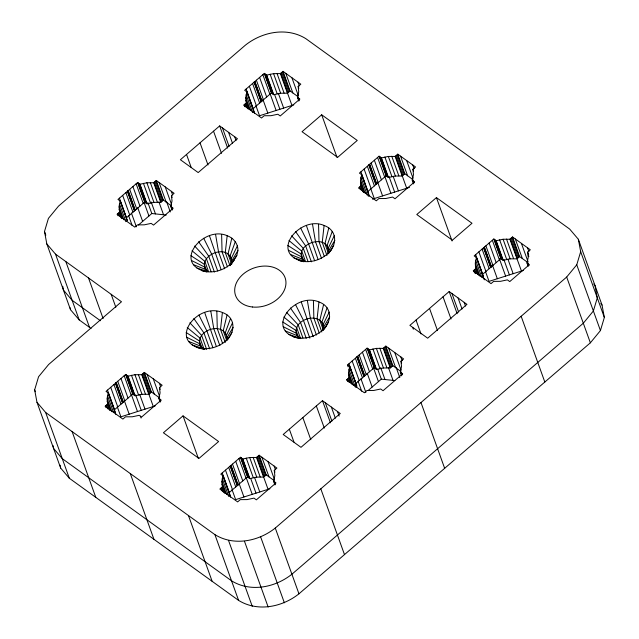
<?xml version="1.0" encoding="UTF-8"?>
<svg xmlns="http://www.w3.org/2000/svg" width="639" height="639" viewBox="0 0 639 639"><rect width="100%" height="100%" fill="white"/><g stroke="black" fill="none" stroke-linecap="round" stroke-linejoin="round"><path stroke-width="0.96" d="M206.94 271.974C171.284 263.971 203.218 225.16 227.164 235.703L225.287 252.589L230.016 265.728M203.921 349.213C166.276 342.68 196.948 301.768 222.388 312.479L220.511 329.373L225.24 342.504M303.876 261.75C268.22 253.739 300.154 214.936 324.101 225.479L322.224 242.365L326.952 255.496M299.627 338.454C262.948 331.21 294.291 291.312 318.965 301.951L317.088 318.845L321.816 331.976M122.017 218.578C119.525 213.162 117.88 206.876 120.348 201.141L117.967 199.424L137.609 182.514L139.981 184.232L147.042 203.825L153.935 202.363L160.74 202.331L163.368 200.071L156.315 180.478L153.687 182.738L146.882 182.77L139.981 184.232M110.076 410.518C107.584 405.11 105.938 398.824 108.398 393.089L106.026 391.372L125.659 374.454L128.04 376.171L135.093 395.765L141.994 394.311L148.799 394.279L151.427 392.011L144.374 372.417L141.746 374.686L134.941 374.71L128.04 376.171M248.379 108.51C245.967 103.39 244.769 97.408 247.045 92.008L244.665 90.299L264.306 73.381L266.679 75.098L273.74 94.692L280.633 93.23L287.438 93.198L290.066 90.938L283.013 71.344L280.385 73.605L273.58 73.637L266.679 75.098M224.832 493.332C222.34 487.916 220.695 481.63 223.155 475.895L220.782 474.186L240.416 457.268L242.796 458.986L249.849 478.579L256.75 477.117L263.556 477.085L266.183 474.825L259.13 455.232L256.503 457.492L249.689 457.524L242.796 458.986M363.471 192.251C360.979 186.844 359.334 180.557 361.794 174.822L359.422 173.105L379.063 156.196L381.435 157.905L388.488 177.506L395.389 176.044L402.195 176.013L404.822 173.744L397.77 154.151L395.142 156.419L388.336 156.451L381.435 157.905M351.194 383.264C348.774 378.144 347.576 372.162 349.852 366.762L347.48 365.053L367.113 348.135L369.494 349.852L376.547 369.446L383.448 367.984L390.253 367.952L392.881 365.692L385.828 346.098L383.2 348.359L376.387 348.391L369.494 349.852M477.892 274.131C475.472 269.011 474.274 263.028 476.55 257.629L474.178 255.919L493.811 239.002L496.191 240.719L503.244 260.313L510.146 258.851L516.951 258.819L519.579 256.558L512.526 236.965L509.898 239.226L503.085 239.258L496.191 240.719M230.128 265.497L231.534 261.255L237.9 250.592C238.283 243.778 233.395 237.916 227.164 235.703M231.502 263.939L236.797 255.512L237.9 250.592M233.123 327.368L226.757 338.031L226.118 340.891C235.703 331.968 235.759 317.256 222.388 312.479M334.836 240.36L328.47 251.023L327.831 253.891C337.416 244.969 337.472 230.256 324.101 225.479M329.7 316.84L323.334 327.503L322.695 330.363C332.28 321.441 332.336 306.728 318.965 301.951M231.845 238.139L228.011 254.01L231.725 264.33M227.069 314.915L223.235 330.786L226.613 340.172M328.781 227.915L324.947 243.778L328.326 253.164M323.646 304.388L319.812 320.259L323.19 329.636M44.498 231.502L48.42 218.394L58.492 206.149L245.368 45.177C262.15 31.83 286.775 26.854 305.738 38.596L569.668 229.066L578.343 239.266L602.026 305.035L604.35 317.463L600.436 330.571L590.364 342.816L298.956 593.823C282.174 607.17 257.557 612.146 238.595 600.404L69.331 478.26L60.657 468.052L36.974 402.282L34.65 389.854L38.564 376.746L48.636 364.502L121.49 301.752L55.505 254.13L46.831 243.93L44.498 231.502L45.832 235.2M36.974 402.282L45.649 412.482L214.912 534.635C233.874 546.377 258.499 541.393 275.281 528.054L566.681 277.046L576.753 264.802L580.675 251.694L578.343 239.266M172.139 210.191L170.789 206.461L172.027 200.918L171.468 195.574L174.104 193.305L156.315 180.478M160.189 402.139L158.847 398.409L160.085 392.865L159.526 387.522L162.162 385.253L144.374 372.417M298.836 101.066L297.494 97.328L298.725 91.792L298.165 86.441L300.801 84.18L283.013 71.344M274.946 484.953L273.604 481.215L274.842 475.68L274.283 470.328L276.911 468.067L259.13 455.232M368.288 196.269L368.855 194.416L361.794 174.822M413.585 183.872L412.243 180.142L413.481 174.599L412.922 169.255L415.558 166.987L397.77 154.151M401.643 375.82L400.302 372.082L401.54 366.546L400.98 361.195L403.608 358.934L385.828 346.098M528.006 265.752L526.999 262.956L528.237 257.413L527.678 252.07L530.306 249.801L512.526 236.965M235.336 241.598L230.04 256.023L231.733 260.712M230.559 318.382L225.263 332.799L227.292 338.43M332.272 231.374L326.976 245.791L328.662 250.488M327.136 307.846L321.848 322.272L323.534 326.96M231.534 261.255L231.246 258.491L237.396 245.847M226.757 338.031L226.462 335.267L232.62 322.623M334.333 235.623L328.182 248.267L328.47 251.023M329.205 312.096L323.046 324.74L323.334 327.503M227.26 339.988L232.021 332.288M328.438 253.715L333.734 245.28M323.302 330.195L328.606 321.76M230.895 264.115L236.797 255.512M234.17 260.265C226.733 269.818 213.274 274.315 201.668 270.601M229.393 337.049C221.957 346.594 208.498 351.091 196.892 347.376M331.106 250.041C323.669 259.586 310.211 264.091 298.605 260.369M325.978 326.513C318.541 336.066 305.075 340.563 293.477 336.849M119.437 198.162L126.49 217.763L144.662 202.108L137.609 182.514M246.135 89.037L253.188 108.63L271.359 92.975L264.306 73.381M107.496 390.109L114.549 409.703L132.72 394.055L125.659 374.454M360.891 171.843L367.944 191.436L386.116 175.789L379.063 156.196M222.244 472.924L229.297 492.517L247.469 476.862L240.416 457.268M348.942 363.791L355.995 383.384L374.166 367.729L367.113 348.135M475.64 254.657L482.701 274.251L500.864 258.595L493.811 239.002M119.669 212.044L117.049 214.305L134.829 227.141L137.457 224.872L144.262 224.84L151.155 223.378L153.544 225.096L173.177 208.186L170.789 206.461M219.664 125.907L180.39 159.734L198.178 172.57L237.452 138.743L219.664 125.907L227.644 148.072M246.366 102.911L243.747 105.171L261.527 118.007L264.155 115.739L270.96 115.707L277.853 114.245L280.241 115.963L299.875 99.053L297.494 97.328M138.463 225.008L151.794 213.53L166.236 215.047M321.681 114.78L302.039 131.698L337.616 157.37L357.249 140.452L321.681 114.78L336.969 157.266M107.727 403.984L105.1 406.244L122.888 419.08L125.516 416.82L132.321 416.78L139.214 415.318L141.594 417.043L161.236 400.126L158.847 398.409M361.123 185.725L358.495 187.978L376.283 200.814L378.911 198.553L385.716 198.521L392.61 197.06L394.99 198.777L414.631 181.859L412.243 180.142M183.034 415.861L163.4 432.771L198.969 458.443L218.61 441.533L183.034 415.861L198.33 458.339M436.429 197.595L416.796 214.512L452.364 240.184L472.005 223.267L436.429 197.595L452.061 240.999M222.476 486.798L219.856 489.059L237.644 501.895L240.264 499.626L247.077 499.594L253.971 498.132L256.351 499.85L275.984 482.94L273.604 481.215M322.471 400.661L283.197 434.488L300.985 447.324L340.26 413.497L322.471 400.661L330.451 422.826M349.174 377.665L346.554 379.925L364.342 392.761L366.962 390.501L373.775 390.461L380.668 388.999L383.049 390.717L402.682 373.807L400.302 372.082M449.169 291.528L409.895 325.355L427.683 338.191L466.957 304.364L449.169 291.528L457.149 313.693M475.871 268.532L473.251 270.792L491.04 283.628L493.659 281.368L500.473 281.328L507.366 279.866L509.746 281.583L529.388 264.674L526.999 262.956M367.968 390.637L381.307 379.151L394.846 380.572M293.788 104.86L259.538 115.747L255.912 105.659M372.409 199.152L409.463 187.379M523.301 270.481L489.043 281.368L485.416 271.287M155.149 405.933L120.899 416.82L117.264 406.739M269.906 488.747L235.647 499.634L232.021 489.546M202.443 348.622L204.288 349.126M293.932 257.932L304.667 261.247C290.362 246.918 324.931 231.598 328.853 250.145M196.996 268.164L207.731 271.479C194.328 258.356 225.096 242.405 231.246 258.491M288.796 334.413L300.897 338.43M192.219 344.94L204.999 349.317M290.433 254.474L302.638 259.234M193.505 264.698L205.702 269.466M285.306 330.954L297.502 335.715L299.539 337.727M188.721 341.482L200.926 346.242L202.954 348.255M288.373 250.224L301.432 256.766L302.79 260.52M191.436 260.456L204.496 266.99L205.51 269.81M283.237 326.705L296.304 333.238L297.502 335.715M186.66 337.232L199.719 343.766L200.926 346.242M287.869 245.48L301.145 254.002L303.509 260.568M190.933 255.712L204.208 264.234L206.573 270.8M282.742 321.96L296.009 330.483L298.373 337.049M186.157 332.488L199.432 341.01L201.796 347.576M290.066 90.938L298.197 96.801M404.822 173.744L412.954 179.615M519.579 256.558L527.71 262.421M271.359 92.975L273.74 94.692M386.116 175.789L388.488 177.506M500.864 258.595L503.244 260.313M253.723 111.338L254.098 111.601L247.045 92.008M163.368 200.071L171.5 205.934M392.881 365.692L401.012 371.555M144.662 202.108L147.042 203.825M374.166 367.729L376.547 369.446M100.427 320.73L72.127 300.306L63.453 290.106L62.734 286.28M46.831 243.93L70.506 309.699L79.188 319.907L91.057 328.47M151.427 392.011L159.558 397.881M266.183 474.825L274.315 480.688M132.72 394.055L135.093 395.765M247.469 476.862L249.849 478.579M115.084 412.411L115.459 412.682L108.398 393.089M229.84 495.225L230.208 495.489L223.155 475.895M288.972 240.568L301.784 251.143L305.498 261.463M283.844 317.04L296.656 327.615L300.37 337.935M192.035 250.792L204.847 261.367L208.562 271.687M187.259 327.567L200.071 338.151L204.129 349.405M291.6 235.807L303.309 248.371L308.038 261.511M286.464 312.287L298.181 324.852L302.91 337.983M194.663 246.031L206.381 258.603L211.11 271.735M189.887 322.815L201.597 335.379L206.669 349.453M593.727 283.988L594.973 285.441L597.297 297.87L593.383 310.977L583.311 323.222L291.903 574.229C275.121 587.568 250.504 592.553 231.542 580.811L62.279 458.666L53.604 448.458L53.061 445.591M600.788 303.581L602.026 305.035M295.569 231.534L305.626 245.887L311.369 261.838M290.441 308.014L300.49 322.368L306.233 338.311M198.633 241.758L208.689 256.119L214.432 272.062M193.857 318.541L203.913 332.895L209.656 348.838M300.618 228.035L308.565 243.85L314.644 260.736M295.49 304.515L303.429 320.331L309.843 338.151M203.681 238.267L211.629 254.082L217.707 270.968M198.905 315.043L206.844 330.858L212.931 347.744M226.462 335.267C220.495 320.842 193.489 332.096 200.734 346.586M580.675 251.694L604.35 317.463M576.753 264.802L600.436 330.571M566.681 277.046L590.364 342.816M527.526 247.796L528.876 251.526M527.678 252.07L528.685 254.865M528.181 254.697L528.852 256.558M521.416 243.379L528.134 262.046M528.189 263.811L528.86 265.68M527.375 263.22L528.381 266.024M515.306 238.97L522.359 258.563M512.111 237.317L519.172 256.91M511.208 238.099L518.261 257.693M510.305 238.874L517.358 258.468M509.898 239.226L521.456 271.064M506.527 239.066L513.58 258.659M503.085 239.258L510.146 258.851M507.885 259.035L513.165 273.7M499.626 239.817L506.679 259.41M503.788 259.314L509.395 274.898M495.816 240.456L502.877 260.049M495.001 239.865L502.054 259.458M494.187 239.274L501.24 258.867M521.152 316.265L544.827 382.042M499.355 258.683L505.625 276.096M492.349 240.264L499.402 259.865M489.123 243.044L496.176 262.637M485.896 245.823L492.949 265.417M492.389 264.985L497.334 278.732M484.426 247.085L491.487 266.679M484.21 247.277L491.263 266.87M483.987 247.461L491.04 267.054M483.771 247.652L490.824 267.246M483.555 247.844L490.608 267.437M482.094 249.106L489.147 268.699M478.867 251.878L485.92 271.471M476.55 257.629L483.603 277.23L476.183 257.365M481.982 273.396L484.29 279.818M475.712 260.408L481.758 277.206M475.312 263.18L480.017 276.248M475.368 265.904L478.731 275.233M475.464 268.883L477.477 274.482M474.561 269.666L475.903 273.396M474.593 271.767L475.272 273.628M473.659 270.441L474.33 272.31M464.178 302.359L465.511 306.049M412.778 164.982L414.12 168.712M412.922 169.255L413.593 171.124M458.067 297.942L462.053 309.028M406.66 160.573L413.042 178.297M413.441 181.005L414.112 182.866M412.618 180.414L413.625 183.209M451.949 293.533L458.602 312M400.549 156.156L407.602 175.757M397.362 154.51L404.415 174.104M396.46 155.285L403.513 174.878M395.549 156.06L402.61 175.661M402.083 175.421L406.7 188.257M395.142 156.419L402.195 176.013M443.035 296.815L451.014 318.981M391.771 156.251L398.824 175.845M388.336 156.451L395.389 176.044M393.129 176.228L398.409 190.893M384.87 157.002L391.931 176.596M389.031 176.508L394.638 192.091M381.068 157.641L388.121 177.235M380.245 157.05L387.306 176.644M379.43 156.459L386.483 176.052M384.934 176.787L390.876 193.29M377.593 157.458L384.646 177.051M429.536 308.445L437.515 330.611M374.366 160.237L381.419 179.831M371.139 163.017L378.192 182.61M377.633 182.171L382.585 195.917M369.677 164.279L376.73 183.872M369.454 164.463L376.507 184.056M369.23 164.646L376.291 184.248M369.015 164.838L376.067 184.431M368.799 165.03L375.852 184.623M367.337 166.292L374.39 185.885M364.11 169.071L371.163 188.665M370.66 188.473L374.294 198.553M416.029 320.075L421.021 333.925M361.426 174.551L369.206 196.085M360.955 177.602L367.337 195.326M360.556 180.374L365.26 193.433M360.612 183.089L363.974 192.419M412.674 327.36L413.337 329.213M360.708 186.077L362.728 191.676M359.805 186.852L360.819 189.647M420.981 402.554L444.656 468.323M400.829 356.929L402.179 360.66M400.98 361.195L401.651 363.064M298.022 82.175L299.364 85.906M394.718 352.512L401.1 370.245M401.492 372.944L402.163 374.813M298.165 86.441L298.844 88.31M400.677 372.353L401.683 375.157M291.911 77.758L298.293 95.491M396.172 367.489L399.806 377.569M298.685 98.19L299.356 100.059M388.608 348.103L395.661 367.697M297.862 97.599L298.868 100.395M385.413 346.45L392.474 366.043M384.51 347.233L391.563 366.826M285.793 73.349L292.846 92.943M383.608 348.007L390.661 367.601M383.2 348.359L390.253 367.952M282.606 71.696L289.659 91.289M388.432 367.553L393.049 380.389M281.703 72.471L288.756 92.072M280.801 73.253L287.854 92.847M379.83 348.199L386.883 367.792M287.326 92.615L291.951 105.443M280.385 73.605L287.438 93.198M376.387 348.391L383.448 367.984M277.022 73.437L284.075 93.038M380.684 367.617L384.974 379.534M372.928 348.95L379.981 368.543M273.58 73.637L280.633 93.23M377.673 369.062L381.307 379.151M278.38 93.414L283.66 108.079M270.121 74.188L277.174 93.789M369.118 349.581L376.179 369.182M368.304 348.998L375.357 368.591M367.489 348.407L374.542 368M373.495 367.864L378.448 381.611M274.61 94.612L279.89 109.277M365.652 349.397L372.705 368.991M266.311 74.827L273.364 94.42M265.497 74.236L272.549 93.837M264.674 73.653L271.727 93.246M270.177 93.973L276.12 110.475M262.837 74.643L269.89 94.237M362.425 352.177L369.478 371.77M367.209 373.272L372.162 387.026M324.396 256.646L318.997 241.638L318.549 224.233M259.61 77.423L266.671 97.016M359.198 354.957L366.251 374.55M357.728 356.219L364.789 375.812M357.513 356.41L364.565 376.004M357.289 356.594L364.342 376.187M357.073 356.786L364.126 376.379M321.561 258.539L315.482 241.654L312.519 224.257M356.858 356.969L363.911 376.571M256.383 80.202L263.444 99.796M262.877 99.357L267.829 113.111M355.396 358.231L362.449 377.833M254.921 81.465L261.974 101.058M254.697 81.648L261.75 101.25M254.482 81.84L261.535 101.433M254.266 82.032L261.319 101.625M318.006 259.298L306.401 225.559M360.923 378.687L365.875 392.442M254.05 82.215L261.103 101.809M252.581 83.477L259.634 103.071M352.169 361.011L359.222 380.604M358.072 381.148L361.698 391.236M249.354 86.257L256.415 105.85M349.852 366.762L356.905 386.355L349.485 366.498M355.54 384.526L356.53 387.282M347.48 365.053L348.151 366.914M349.014 369.542L355.396 387.274M348.614 372.313L353.319 385.373M246.67 91.744L254.45 113.279M348.67 375.037L352.033 384.366M348.766 378.016L350.444 382.681M246.199 94.788L252.581 112.52M347.864 378.799L349.206 382.529M245.807 97.559L250.512 110.619M346.961 379.574L347.632 381.435M245.863 100.275L249.218 109.612M245.959 103.262L247.972 108.862M245.056 104.037L246.398 107.775M244.154 104.82L244.825 106.681M323.725 326.617C319.827 309.803 289.675 320.594 297.319 336.058M319.268 333.127L313.861 318.118L313.422 300.705M316.433 335.02L310.354 318.134L307.383 300.729M313.206 336.713L301.265 302.031M337.48 411.492L339.141 416.109M234.673 136.73L235.999 140.428M331.369 407.075L335.355 418.162M228.554 132.321L232.548 143.408M325.251 402.666L331.905 421.133M222.444 127.912L229.089 146.379M316.337 405.949L324.316 428.106M213.53 131.187L221.509 153.352M302.838 417.571L310.818 439.736M200.023 142.816L208.002 164.982M320.81 488.835L344.485 554.604M289.331 429.2L293.988 442.132M227.46 266.878L222.06 251.87L221.621 234.457M186.524 154.446L191.181 167.378M224.624 268.763L218.546 251.878L215.583 234.481M221.07 269.522L209.464 235.783M274.131 466.063L275.481 469.793M274.283 470.328L274.954 472.197M171.324 191.301L172.666 195.039M268.021 461.646L274.403 479.378M274.794 482.078L275.465 483.947M171.468 195.574L172.147 197.443M273.979 481.486L274.986 484.282M222.684 343.654L217.284 328.646L216.837 311.233M165.213 186.892L171.595 204.624M171.987 207.324L172.658 209.185M261.91 457.236L268.963 476.83M171.164 206.732L172.171 209.528M219.848 345.547L213.769 328.662L210.806 311.265M258.715 455.583L265.768 475.176M166.667 201.868L170.293 211.948M257.813 456.358L264.865 475.959M159.095 182.482L166.148 202.076M256.91 457.141L263.963 476.734M263.444 476.502L268.06 489.33M256.503 457.492L263.556 477.085M216.294 346.298L204.688 312.559M155.908 180.829L162.961 200.422M155.005 181.604L162.058 201.197M154.103 182.387L161.156 201.98M253.132 457.324L260.185 476.926M153.687 182.738L160.74 202.331M158.919 201.932L163.544 214.76M275.281 528.054L298.956 593.823M249.689 457.524L256.75 477.117M150.317 182.57L157.378 202.164M254.49 477.301L259.769 491.966M246.231 458.075L253.284 477.676M146.882 182.77L153.935 202.363M151.179 201.996L155.469 213.913M250.72 478.499L255.999 493.164M143.424 183.321L150.477 202.914M242.421 458.714L249.482 478.307M241.606 458.123L248.659 477.724M240.791 457.54L247.844 477.133M147.833 202.523L151.794 213.53M246.295 477.86L252.229 494.362M238.954 458.53L246.007 478.124M139.614 183.96L146.666 203.553M138.799 183.369L145.852 202.962M137.976 182.786L145.029 202.379M143.991 202.236L148.943 215.99M136.139 183.776L143.192 203.37M235.727 461.31L242.78 480.903M260.696 537.048L284.371 602.817M132.912 186.556L139.965 206.149M232.5 464.09L239.553 483.683M238.994 483.244L243.938 496.998M231.03 465.352L238.083 484.945M230.815 465.535L237.868 485.137M137.704 207.651L142.657 221.406M230.591 465.727L237.644 485.32M230.375 465.919L237.428 485.512M230.16 466.103L237.213 485.696M129.685 189.336L136.746 208.929M228.69 467.365L235.751 486.958M128.223 190.598L135.276 210.191M128 190.781L135.053 210.375M127.784 190.973L134.837 210.566M127.568 191.157L134.621 210.758M127.345 191.349L134.406 210.942M125.883 192.611L132.936 212.204M225.471 470.144L232.524 489.738M131.418 213.067L136.371 226.813M122.656 195.39L129.717 214.984M222.787 475.632L230.559 497.166M128.559 215.527L132.193 225.615M222.316 478.675L228.698 496.407M244.481 541.281L268.156 607.05M221.917 481.447L226.621 494.506M120.348 201.141L127.401 220.735L119.972 200.878M221.973 484.162L224.992 492.565M222.068 487.15L224.081 492.749M119.501 203.921L125.883 221.653M221.166 487.924L222.508 491.663M119.11 206.693L123.814 219.752M119.166 209.408L122.185 217.811M119.261 212.396L121.274 217.995M118.359 213.17L119.365 215.974M117.456 213.953L118.127 215.814M228.57 540.546L252.245 606.315M214.912 534.635L238.595 600.404M159.383 383.248L160.724 386.978M159.526 387.522L160.197 389.383M153.264 378.839L159.646 396.563M160.038 399.263L160.716 401.132M159.223 398.672L160.229 401.476M147.154 374.422L154.207 394.015M143.967 372.769L151.02 392.37M143.056 373.551L150.117 393.145M142.154 374.326L149.214 393.92M148.687 393.688L153.304 406.524M141.746 374.686L148.799 394.279M111.178 294.307L115.835 307.239M138.375 374.518L145.428 394.111M188.465 515.545L212.148 581.322M134.941 374.71L141.994 394.311M139.733 394.487L145.013 409.152M131.474 375.269L138.527 394.862M135.636 394.774L141.243 410.35M127.672 375.908L134.725 395.501M126.849 375.317L133.902 394.91M126.035 374.726L133.088 394.319M140.404 416.181L141.075 418.05M131.211 394.135L137.481 411.548M124.198 375.724L131.251 395.317M88.494 277.941L103.127 318.573M120.971 378.496L128.024 398.097M117.744 381.275L124.797 400.869M124.238 400.437L129.19 414.184M116.282 382.537L123.335 402.139M116.058 382.729L123.111 402.322M115.835 382.913L122.888 402.506M115.619 383.104L122.672 402.698M115.403 383.296L122.456 402.889M113.942 384.558L120.995 404.152M65.817 261.575L89.492 327.344M110.715 387.33L117.768 406.923M108.031 392.817L115.811 414.352M107.56 395.868L113.606 412.658M55.505 254.13L79.188 319.907M107.16 398.632L111.865 411.7M107.216 401.356L110.579 410.685M107.312 404.343L109.333 409.934M106.409 405.118L107.759 408.848M130.284 473.563L153.959 539.332M105.515 405.893L106.186 407.762M72.103 431.573L95.778 497.342M45.649 412.482L69.331 478.26M34.65 389.854L35.313 391.699M70.146 307.79L70.506 309.699M60.114 465.184L60.657 468.052M252.469 307A26.319 19.681 -19.8 0 0 285.393 278.652A26.319 19.681 -19.8 0 0 243.108 274.195A26.319 19.681 -19.8 0 0 252.469 307"/></g></svg>
